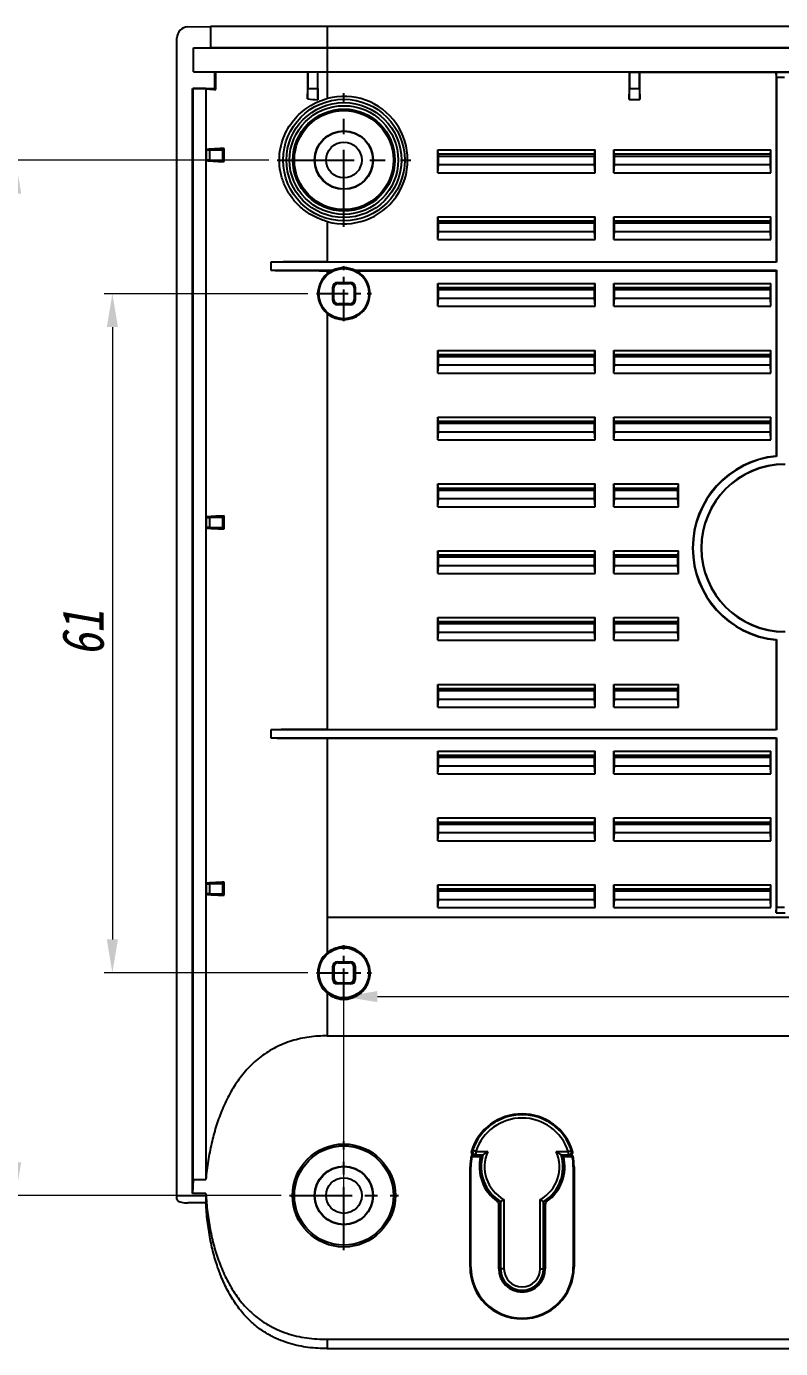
# Model space of a CAD drawing. Header units: millimetres. Extents: x 2099 to 2627, y -288 to 79.
# Drawn here: x 2195.1 to 2262.9, y -123.8 to -5.1 of the extents above; entities that cross this region are included whole.
import ezdxf

# ---------------------------------------------------------------- set-up
doc = ezdxf.new("R2010")
doc.units = ezdxf.units.MM
doc.linetypes.add('CENTER', pattern=[50.8, 31.75, -6.35, 6.35, -6.35])
doc.layers.add('06___PRT_ALL_SURFS', color=7, linetype='Continuous')
doc.layers.add('dim', color=82, linetype='Continuous', lineweight=9)
doc.styles.add('wuwei', font='SimSun.ttf', dxfattribs={"width": 0.8, "oblique": 10})
doc.dimstyles.new('wuwei', dxfattribs={"dimscale": 1.5, "dimtxt": 2.5, "dimasz": 1.5, "dimexe": 0.3, "dimexo": 0.3, "dimgap": 0.5, "dimtad": 1, "dimdsep": 46, "dimtxsty": 'wuwei', "dimcen": 0, "dimclrd": 42, "dimclre": 256, "dimclrt": 256, "dimazin": 2, "dimtfac": 1, "dimtofl": 0, "dimtmove": 0, "dimatfit": 3, "dimfxl": 1, "dimlwd": 5, "dimlwe": 5, "dimarcsym": 0})

# ---------------------------------------------------------------- blocks, each defined once
blk = doc.blocks.new('*D6')
at = {"layer": 'Defpoints', "color": 0}
for p in [(2221.16, -29.11), (2202.84, -90.11), (2221.16, -90.11)]:
    blk.add_point(p, dxfattribs=at)
at = {"layer": 'dim', "color": 82, "lineweight": 5, "true_color": 0x35c922}
for p, q in [((2220.41, -29.11), (2202.09, -29.11)), ((2220.41, -90.11), (2202.09, -90.11))]:
    blk.add_line(p, q, dxfattribs=at)
at = {"layer": 'dim', "color": 42, "lineweight": 5}
blk.add_line((2202.84, -32.11), (2202.84, -87.11), dxfattribs=at)
at = {"layer": 'dim', "color": 42}
for points in [[(2202.34, -32.11), (2203.34, -32.11), (2202.84, -29.11)], [(2202.34, -87.11), (2203.34, -87.11), (2202.84, -90.11)]]:
    blk.add_solid(points, dxfattribs=at)
at = {"layer": 'dim', "color": 82, "true_color": 0x4bd605, "insert": (2200.22, -59.61), "char_height": 3.75, "attachment_point": 5, "rotation": 90, "style": 'wuwei'}
blk.add_mtext('61', dxfattribs=at)
blk = doc.blocks.new('*D7')
at = {"layer": 'Defpoints', "color": 0}
for p in [(2194.15, -17.11), (2217.63, -17.11), (2218.74, -110.11)]:
    blk.add_point(p, dxfattribs=at)
at = {"layer": 'dim', "color": 82, "lineweight": 5, "true_color": 0x35c922}
for p, q in [((2216.88, -17.11), (2193.4, -17.11)), ((2217.99, -110.11), (2193.4, -110.11))]:
    blk.add_line(p, q, dxfattribs=at)
at = {"layer": 'dim', "color": 42, "lineweight": 5}
blk.add_line((2194.15, -107.11), (2194.15, -20.11), dxfattribs=at)
at = {"layer": 'dim', "color": 42}
for points in [[(2193.65, -20.11), (2194.65, -20.11), (2194.15, -17.11)], [(2193.65, -107.11), (2194.65, -107.11), (2194.15, -110.11)]]:
    blk.add_solid(points, dxfattribs=at)
at = {"layer": 'dim', "color": 82, "true_color": 0x4bd605, "insert": (2191.52, -60.33), "char_height": 3.75, "attachment_point": 5, "rotation": 90, "style": 'wuwei'}
blk.add_mtext('93', dxfattribs=at)
blk = doc.blocks.new('*D8')
at = {"layer": 'Defpoints', "color": 0}
for p in [(2333.64, -92.24), (2223.64, -115), (2333.64, -115)]:
    blk.add_point(p, dxfattribs=at)
at = {"layer": 'dim', "color": 82, "lineweight": 5, "true_color": 0x35c922}
for p, q in [((2223.64, -114.25), (2223.64, -91.49)), ((2333.64, -114.25), (2333.64, -91.49))]:
    blk.add_line(p, q, dxfattribs=at)
at = {"layer": 'dim', "color": 42, "lineweight": 5}
blk.add_line((2226.64, -92.24), (2330.64, -92.24), dxfattribs=at)
at = {"layer": 'dim', "color": 42}
for points in [[(2226.64, -91.74), (2226.64, -92.74), (2223.64, -92.24)], [(2330.64, -91.74), (2330.64, -92.74), (2333.64, -92.24)]]:
    blk.add_solid(points, dxfattribs=at)
at = {"layer": 'dim', "color": 82, "true_color": 0x4bd605, "insert": (2278.64, -89.61), "char_height": 3.75, "attachment_point": 5, "style": 'wuwei'}
blk.add_mtext('110', dxfattribs=at)

msp = doc.modelspace()

# ---------------------------------------------------------------- linework, layer by layer
at = {"color": 7, "linetype": 'Continuous'}
for p, q in [((2209.619, -5.141), (2211.64, -5.106)), ((2209.619, -5.141), (2209.626, -5.141)), ((2211.64, -5.106), (2211.64, -6.984)), ((2345.63, -5.106), (2211.64, -5.106)), ((2222.135, -5.106), (2222.135, -11.581)), ((2208.635, -110.446), (2208.635, -6.141)), ((2210.137, -7.023), (2211.64, -6.984)), ((2210.137, -9.173), (2210.137, -7.023)), ((2210.137, -7.023), (2347.133, -7.023)), ((2211.64, -6.984), (2345.63, -6.984)), ((2210.137, -9.173), (2347.133, -9.173)), ((2212.039, -9.223), (2210.137, -9.173)), ((2212.039, -10.673), (2212.039, -9.223)), ((2212.135, -10.77), (2212.135, -9.199)), ((2220.369, -9.199), (2212.135, -9.199)), ((2220.369, -9.199), (2220.369, -11.611)), ((2220.385, -9.223), (2220.369, -9.199)), ((2220.385, -9.223), (2220.385, -10.673)), ((2221.302, -9.199), (2221.285, -9.225)), ((2221.285, -10.673), (2221.285, -9.225)), ((2221.302, -11.693), (2221.302, -9.199)), ((2249.268, -9.199), (2221.302, -9.199)), ((2249.268, -9.199), (2249.268, -11.673)), ((2249.268, -9.199), (2249.285, -9.226)), ((2249.285, -9.226), (2249.285, -10.673)), ((2249.285, -9.226), (2250.185, -9.226)), ((2250.202, -9.199), (2250.185, -9.226)), ((2250.185, -10.673), (2250.185, -9.226)), ((2250.202, -11.673), (2250.202, -9.199)), ((2250.202, -9.199), (2278.168, -9.199)), ((2262.453, -9.199), (2262.453, -26.241)), ((2262.488, -9.699), (2262.453, -9.199)), ((2210.039, -109.933), (2210.039, -10.673)), ((2210.039, -10.673), (2210.089, -10.694)), ((2210.039, -10.673), (2212.039, -10.673)), ((2212.039, -10.673), (2212.135, -10.77)), ((2220.369, -11.611), (2220.385, -10.673)), ((2220.385, -10.673), (2221.285, -10.673)), ((2221.285, -10.673), (2221.302, -11.693)), ((2249.268, -11.673), (2249.285, -10.673)), ((2249.285, -10.673), (2250.185, -10.673)), ((2250.185, -10.673), (2250.202, -11.673)), ((2262.488, -9.699), (2262.488, -26.276)), ((2263.218, -9.699), (2262.488, -9.699)), ((2210.089, -108.655), (2210.089, -10.694)), ((2211.234, -10.694), (2210.089, -10.694)), ((2211.234, -10.694), (2211.234, -108.655)), ((2249.268, -11.673), (2250.202, -11.673)), ((2211.253, -16.201), (2211.253, -17.111)), ((2211.253, -16.201), (2211.556, -16.206)), ((2211.556, -16.206), (2211.556, -17.106)), ((2212.753, -16.206), (2211.556, -16.206)), ((2212.753, -16.206), (2212.889, -16.069)), ((2212.753, -17.106), (2212.753, -16.206)), ((2212.889, -17.242), (2212.889, -16.069)), ((2232.083, -18.241), (2232.083, -16.196)), ((2232.135, -16.742), (2232.083, -16.196)), ((2232.083, -16.196), (2246.187, -16.196)), ((2232.135, -16.56), (2246.135, -16.56)), ((2246.135, -16.742), (2246.187, -16.196)), ((2246.187, -18.241), (2246.187, -16.196)), ((2247.883, -18.241), (2247.883, -16.196)), ((2247.926, -16.651), (2247.883, -16.196)), ((2247.883, -16.196), (2261.987, -16.196)), ((2247.935, -16.56), (2261.935, -16.56)), ((2261.944, -16.651), (2261.987, -16.196)), ((2261.987, -18.241), (2261.987, -16.196)), ((2211.556, -17.106), (2211.253, -17.111)), ((2211.556, -17.106), (2212.753, -17.106)), ((2212.753, -17.106), (2212.889, -17.242)), ((2232.083, -18.241), (2232.135, -17.542)), ((2232.118, -16.742), (2246.152, -16.742)), ((2232.135, -17.542), (2232.135, -16.742)), ((2246.135, -17.542), (2232.135, -17.542)), ((2246.135, -17.542), (2246.135, -16.742)), ((2246.187, -18.241), (2246.135, -17.542)), ((2247.883, -18.241), (2247.935, -17.542)), ((2247.918, -16.742), (2247.926, -16.651)), ((2247.918, -16.742), (2261.952, -16.742)), ((2247.935, -17.542), (2247.935, -16.742)), ((2261.935, -17.542), (2247.935, -17.542)), ((2261.935, -17.542), (2261.935, -16.742)), ((2261.987, -18.241), (2261.935, -17.542)), ((2261.944, -16.651), (2261.952, -16.742)), ((2232.083, -18.241), (2246.187, -18.241)), ((2247.883, -18.241), (2261.987, -18.241)), ((2232.083, -24.241), (2232.083, -22.196)), ((2232.126, -22.651), (2232.083, -22.196)), ((2232.083, -22.196), (2246.187, -22.196)), ((2232.135, -22.56), (2246.135, -22.56)), ((2246.144, -22.651), (2246.187, -22.196)), ((2246.187, -24.241), (2246.187, -22.196)), ((2247.883, -24.241), (2247.883, -22.196)), ((2247.926, -22.651), (2247.883, -22.196)), ((2247.883, -22.196), (2261.987, -22.196)), ((2247.935, -22.56), (2261.935, -22.56)), ((2261.944, -22.651), (2261.987, -22.196)), ((2261.987, -24.241), (2261.987, -22.196)), ((2222.135, -22.631), (2222.135, -26.241)), ((2232.083, -24.241), (2232.135, -23.542)), ((2232.118, -22.742), (2232.126, -22.651)), ((2232.118, -22.742), (2246.152, -22.742)), ((2232.135, -23.542), (2232.135, -22.742)), ((2246.135, -23.542), (2232.135, -23.542)), ((2246.135, -23.542), (2246.135, -22.742)), ((2246.187, -24.241), (2246.135, -23.542)), ((2246.144, -22.651), (2246.152, -22.742)), ((2247.883, -24.241), (2247.935, -23.542)), ((2247.918, -22.742), (2247.926, -22.651)), ((2247.918, -22.742), (2261.952, -22.742)), ((2247.935, -23.542), (2247.935, -22.742)), ((2261.935, -23.542), (2247.935, -23.542)), ((2261.935, -23.542), (2261.935, -22.742)), ((2261.987, -24.241), (2261.935, -23.542)), ((2261.944, -22.651), (2261.952, -22.742)), ((2232.083, -24.241), (2246.187, -24.241)), ((2247.883, -24.241), (2261.987, -24.241)), ((2217.082, -26.276), (2217.082, -27.006)), ((2262.488, -26.276), (2217.082, -26.276)), ((2217.082, -27.006), (2222.648, -27.006)), ((2222.135, -26.241), (2262.453, -26.241)), ((2222.135, -27.041), (2222.135, -27.313)), ((2222.135, -27.041), (2222.539, -27.041)), ((2224.622, -27.006), (2262.488, -27.006)), ((2224.731, -27.041), (2262.453, -27.041)), ((2262.453, -26.241), (2262.488, -26.276)), ((2262.453, -27.041), (2262.488, -27.006)), ((2262.453, -27.041), (2262.453, -43.688)), ((2262.488, -27.006), (2262.488, -43.72)), ((2223.122, -28.193), (2223.035, -28.106)), ((2223.035, -28.106), (2224.235, -28.106)), ((2223.122, -28.193), (2224.148, -28.193)), ((2224.148, -28.193), (2224.235, -28.106)), ((2232.083, -30.241), (2232.083, -28.196)), ((2232.126, -28.651), (2232.083, -28.196)), ((2232.083, -28.196), (2246.187, -28.196)), ((2246.144, -28.651), (2246.187, -28.196)), ((2246.187, -30.241), (2246.187, -28.196)), ((2247.883, -30.241), (2247.883, -28.196)), ((2247.926, -28.651), (2247.883, -28.196)), ((2247.883, -28.196), (2261.987, -28.196)), ((2261.944, -28.651), (2261.987, -28.196)), ((2261.987, -30.241), (2261.987, -28.196)), ((2222.635, -29.706), (2222.635, -28.506)), ((2222.722, -28.593), (2222.635, -28.506)), ((2222.722, -29.619), (2222.635, -29.706)), ((2222.722, -29.619), (2222.722, -28.593)), ((2224.548, -28.593), (2224.635, -28.506)), ((2224.548, -28.593), (2224.548, -29.619)), ((2224.548, -29.619), (2224.635, -29.706)), ((2224.635, -28.506), (2224.635, -29.706)), ((2232.083, -30.241), (2232.135, -29.542)), ((2232.118, -28.742), (2232.126, -28.651)), ((2232.118, -28.742), (2246.152, -28.742)), ((2232.135, -28.56), (2246.135, -28.56)), ((2232.135, -29.542), (2232.135, -28.742)), ((2246.135, -29.542), (2232.135, -29.542)), ((2246.135, -29.542), (2246.135, -28.742)), ((2246.187, -30.241), (2246.135, -29.542)), ((2246.144, -28.651), (2246.152, -28.742)), ((2247.883, -30.241), (2247.935, -29.542)), ((2247.918, -28.742), (2247.926, -28.651)), ((2247.918, -28.742), (2261.952, -28.742)), ((2247.935, -28.56), (2261.935, -28.56)), ((2247.935, -29.542), (2247.935, -28.742)), ((2261.935, -29.542), (2247.935, -29.542)), ((2261.935, -29.542), (2261.935, -28.742)), ((2261.987, -30.241), (2261.935, -29.542)), ((2261.944, -28.651), (2261.952, -28.742)), ((2223.122, -30.019), (2223.035, -30.106)), ((2224.235, -30.106), (2223.035, -30.106)), ((2224.148, -30.019), (2223.122, -30.019)), ((2224.148, -30.019), (2224.235, -30.106)), ((2232.083, -30.241), (2246.187, -30.241)), ((2247.883, -30.241), (2261.987, -30.241)), ((2222.135, -30.898), (2222.135, -68.241)), ((2232.083, -36.241), (2232.083, -34.196)), ((2232.126, -34.651), (2232.083, -34.196)), ((2232.083, -34.196), (2246.187, -34.196)), ((2246.144, -34.651), (2246.187, -34.196)), ((2246.187, -36.241), (2246.187, -34.196)), ((2247.883, -36.241), (2247.883, -34.196)), ((2247.926, -34.651), (2247.883, -34.196)), ((2247.883, -34.196), (2261.987, -34.196)), ((2261.944, -34.651), (2261.987, -34.196)), ((2261.987, -36.241), (2261.987, -34.196)), ((2232.083, -36.241), (2232.135, -35.542)), ((2232.118, -34.742), (2232.126, -34.651)), ((2232.118, -34.742), (2246.152, -34.742)), ((2232.135, -34.56), (2246.135, -34.56)), ((2232.135, -35.542), (2232.135, -34.742)), ((2246.135, -35.542), (2232.135, -35.542)), ((2246.135, -35.542), (2246.135, -34.742)), ((2246.187, -36.241), (2246.135, -35.542)), ((2246.144, -34.651), (2246.152, -34.742)), ((2247.883, -36.241), (2247.935, -35.542)), ((2247.918, -34.742), (2247.926, -34.651)), ((2247.918, -34.742), (2261.952, -34.742)), ((2247.935, -34.56), (2261.935, -34.56)), ((2247.935, -35.542), (2247.935, -34.742)), ((2261.935, -35.542), (2247.935, -35.542)), ((2261.935, -35.542), (2261.935, -34.742)), ((2261.987, -36.241), (2261.935, -35.542)), ((2261.944, -34.651), (2261.952, -34.742)), ((2232.083, -36.241), (2246.187, -36.241)), ((2247.883, -36.241), (2261.987, -36.241)), ((2232.126, -40.651), (2232.083, -40.196)), ((2232.083, -42.241), (2232.083, -40.196)), ((2232.083, -40.196), (2246.187, -40.196)), ((2246.144, -40.651), (2246.187, -40.196)), ((2246.187, -42.241), (2246.187, -40.196)), ((2247.883, -42.241), (2247.883, -40.196)), ((2247.926, -40.651), (2247.883, -40.196)), ((2247.883, -40.196), (2261.987, -40.196)), ((2261.944, -40.651), (2261.987, -40.196)), ((2261.987, -42.241), (2261.987, -40.196)), ((2232.083, -42.241), (2232.135, -41.542)), ((2232.118, -40.742), (2232.126, -40.651)), ((2232.118, -40.742), (2246.152, -40.742)), ((2232.135, -40.56), (2246.135, -40.56)), ((2232.135, -41.542), (2232.135, -40.742)), ((2246.135, -41.542), (2232.135, -41.542)), ((2246.135, -41.542), (2246.135, -40.742)), ((2246.187, -42.241), (2246.135, -41.542)), ((2246.144, -40.651), (2246.152, -40.742)), ((2247.883, -42.241), (2247.935, -41.542)), ((2247.918, -40.742), (2247.926, -40.651)), ((2247.918, -40.742), (2261.952, -40.742)), ((2247.935, -40.56), (2261.935, -40.56)), ((2247.935, -41.542), (2247.935, -40.742)), ((2261.935, -41.542), (2247.935, -41.542)), ((2261.935, -41.542), (2261.935, -40.742)), ((2261.987, -42.241), (2261.935, -41.542)), ((2261.944, -40.651), (2261.952, -40.742)), ((2232.083, -42.241), (2246.187, -42.241)), ((2247.883, -42.241), (2261.987, -42.241)), ((2262.488, -43.72), (2262.453, -43.688)), ((2232.126, -46.651), (2232.083, -46.196)), ((2232.083, -48.241), (2232.083, -46.196)), ((2232.083, -46.196), (2246.187, -46.196)), ((2246.144, -46.651), (2246.187, -46.196)), ((2246.187, -48.241), (2246.187, -46.196)), ((2247.926, -46.651), (2247.883, -46.196)), ((2247.883, -48.241), (2247.883, -46.196)), ((2247.883, -46.196), (2253.687, -46.196)), ((2253.652, -46.56), (2253.687, -46.196)), ((2253.687, -48.241), (2253.687, -46.196)), ((2232.118, -46.742), (2232.126, -46.651)), ((2232.118, -46.742), (2246.152, -46.742)), ((2232.135, -46.56), (2246.135, -46.56)), ((2232.135, -47.542), (2232.135, -46.742)), ((2246.135, -47.542), (2246.135, -46.742)), ((2246.144, -46.651), (2246.152, -46.742)), ((2247.918, -46.742), (2247.926, -46.651)), ((2247.918, -46.742), (2253.652, -46.742)), ((2247.935, -46.56), (2253.635, -46.56)), ((2247.935, -47.542), (2247.935, -46.742)), ((2253.652, -46.742), (2253.635, -46.56)), ((2253.635, -47.542), (2253.635, -46.742)), ((2232.083, -48.241), (2232.135, -47.542)), ((2232.083, -48.241), (2246.187, -48.241)), ((2246.135, -47.542), (2232.135, -47.542)), ((2246.187, -48.241), (2246.135, -47.542)), ((2247.883, -48.241), (2247.935, -47.542)), ((2247.883, -48.241), (2253.687, -48.241)), ((2253.635, -47.542), (2247.935, -47.542)), ((2253.687, -48.241), (2253.635, -47.542)), ((2211.25, -49.201), (2211.25, -50.111)), ((2211.25, -49.201), (2211.553, -49.206)), ((2211.553, -49.206), (2211.553, -50.106)), ((2212.753, -49.206), (2211.553, -49.206)), ((2212.753, -49.206), (2212.889, -49.069)), ((2212.753, -50.106), (2212.753, -49.206)), ((2212.889, -50.242), (2212.889, -49.069)), ((2211.25, -50.111), (2211.238, -50.136)), ((2211.553, -50.106), (2211.25, -50.111)), ((2211.553, -50.106), (2212.753, -50.106)), ((2212.753, -50.106), (2212.889, -50.242)), ((2232.126, -52.651), (2232.083, -52.196)), ((2232.083, -54.241), (2232.083, -52.196)), ((2232.083, -52.196), (2246.187, -52.196)), ((2246.144, -52.651), (2246.187, -52.196)), ((2246.187, -54.241), (2246.187, -52.196)), ((2247.926, -52.651), (2247.883, -52.196)), ((2247.883, -54.241), (2247.883, -52.196)), ((2247.883, -52.196), (2253.687, -52.196)), ((2253.652, -52.56), (2253.687, -52.196)), ((2253.687, -54.241), (2253.687, -52.196)), ((2232.118, -52.742), (2232.126, -52.651)), ((2232.118, -52.742), (2246.152, -52.742)), ((2232.135, -52.56), (2246.135, -52.56)), ((2232.135, -53.542), (2232.135, -52.742)), ((2246.135, -53.542), (2246.135, -52.742)), ((2246.144, -52.651), (2246.152, -52.742)), ((2247.918, -52.742), (2247.926, -52.651)), ((2247.918, -52.742), (2253.652, -52.742)), ((2247.935, -52.56), (2253.635, -52.56)), ((2247.935, -53.542), (2247.935, -52.742)), ((2253.652, -52.742), (2253.635, -52.56)), ((2253.635, -53.542), (2253.635, -52.742)), ((2232.083, -54.241), (2232.135, -53.542)), ((2232.083, -54.241), (2246.187, -54.241)), ((2246.135, -53.542), (2232.135, -53.542)), ((2246.187, -54.241), (2246.135, -53.542)), ((2247.883, -54.241), (2247.935, -53.542)), ((2247.883, -54.241), (2253.687, -54.241)), ((2253.635, -53.542), (2247.935, -53.542)), ((2253.687, -54.241), (2253.635, -53.542)), ((2232.126, -58.651), (2232.083, -58.196)), ((2232.083, -60.241), (2232.083, -58.196)), ((2232.083, -58.196), (2246.187, -58.196)), ((2232.118, -58.742), (2232.126, -58.651)), ((2232.118, -58.742), (2246.152, -58.742)), ((2232.135, -58.56), (2246.135, -58.56)), ((2232.135, -59.542), (2232.135, -58.742)), ((2246.135, -59.542), (2246.135, -58.742)), ((2246.144, -58.651), (2246.187, -58.196)), ((2246.144, -58.651), (2246.152, -58.742)), ((2246.187, -60.241), (2246.187, -58.196)), ((2247.926, -58.651), (2247.883, -58.196)), ((2247.883, -60.241), (2247.883, -58.196)), ((2247.883, -58.196), (2253.687, -58.196)), ((2247.918, -58.742), (2247.926, -58.651)), ((2247.918, -58.742), (2253.652, -58.742)), ((2247.935, -58.56), (2253.635, -58.56)), ((2247.935, -59.542), (2247.935, -58.742)), ((2253.652, -58.742), (2253.635, -58.56)), ((2253.635, -59.542), (2253.635, -58.742)), ((2253.652, -58.56), (2253.687, -58.196)), ((2253.687, -60.241), (2253.687, -58.196)), ((2232.083, -60.241), (2232.135, -59.542)), ((2232.083, -60.241), (2246.187, -60.241)), ((2246.135, -59.542), (2232.135, -59.542)), ((2246.187, -60.241), (2246.135, -59.542)), ((2247.883, -60.241), (2247.935, -59.542)), ((2247.883, -60.241), (2253.687, -60.241)), ((2253.635, -59.542), (2247.935, -59.542)), ((2253.687, -60.241), (2253.635, -59.542)), ((2262.488, -60.179), (2262.453, -60.211)), ((2262.453, -60.211), (2262.453, -68.241)), ((2262.488, -60.179), (2262.488, -68.276)), ((2232.126, -64.651), (2232.083, -64.196)), ((2232.083, -66.241), (2232.083, -64.196)), ((2232.083, -64.196), (2246.187, -64.196)), ((2232.118, -64.742), (2232.126, -64.651)), ((2232.118, -64.742), (2246.152, -64.742)), ((2232.135, -64.56), (2246.135, -64.56)), ((2232.135, -65.542), (2232.135, -64.742)), ((2246.135, -65.542), (2246.135, -64.742)), ((2246.144, -64.651), (2246.187, -64.196)), ((2246.144, -64.651), (2246.152, -64.742)), ((2246.187, -66.241), (2246.187, -64.196)), ((2247.926, -64.651), (2247.883, -64.196)), ((2247.883, -66.241), (2247.883, -64.196)), ((2247.883, -64.196), (2253.687, -64.196)), ((2247.918, -64.742), (2247.926, -64.651)), ((2247.918, -64.742), (2253.652, -64.742)), ((2247.935, -64.56), (2253.635, -64.56)), ((2247.935, -65.542), (2247.935, -64.742)), ((2253.652, -64.742), (2253.635, -64.56)), ((2253.635, -65.542), (2253.635, -64.742)), ((2253.652, -64.56), (2253.687, -64.196)), ((2253.687, -66.241), (2253.687, -64.196)), ((2232.083, -66.241), (2232.135, -65.542)), ((2232.083, -66.241), (2246.187, -66.241)), ((2246.135, -65.542), (2232.135, -65.542)), ((2246.187, -66.241), (2246.135, -65.542)), ((2247.883, -66.241), (2247.935, -65.542)), ((2247.883, -66.241), (2253.687, -66.241)), ((2253.635, -65.542), (2247.935, -65.542)), ((2253.687, -66.241), (2253.635, -65.542)), ((2217.082, -68.276), (2217.082, -69.006)), ((2262.488, -68.276), (2217.082, -68.276)), ((2222.135, -68.241), (2262.453, -68.241)), ((2262.453, -68.241), (2262.488, -68.276)), ((2217.082, -69.006), (2262.488, -69.006)), ((2222.135, -69.041), (2222.135, -85.106)), ((2222.135, -69.041), (2262.453, -69.041)), ((2262.453, -69.041), (2262.488, -69.006)), ((2262.453, -69.041), (2262.453, -84.711)), ((2262.488, -69.006), (2262.488, -84.211)), ((2232.126, -70.651), (2232.083, -70.196)), ((2232.083, -72.241), (2232.083, -70.196)), ((2232.083, -70.196), (2246.187, -70.196)), ((2232.118, -70.742), (2232.126, -70.651)), ((2232.118, -70.742), (2246.152, -70.742)), ((2232.135, -70.56), (2246.135, -70.56)), ((2232.135, -71.542), (2232.135, -70.742)), ((2246.135, -71.542), (2246.135, -70.742)), ((2246.144, -70.651), (2246.187, -70.196)), ((2246.144, -70.651), (2246.152, -70.742)), ((2246.187, -72.241), (2246.187, -70.196)), ((2247.926, -70.651), (2247.883, -70.196)), ((2247.883, -72.241), (2247.883, -70.196)), ((2247.883, -70.196), (2261.987, -70.196)), ((2247.918, -70.742), (2247.926, -70.651)), ((2247.918, -70.742), (2261.952, -70.742)), ((2247.935, -70.56), (2261.935, -70.56)), ((2247.935, -71.542), (2247.935, -70.742)), ((2261.935, -71.542), (2261.935, -70.742)), ((2261.944, -70.651), (2261.987, -70.196)), ((2261.944, -70.651), (2261.952, -70.742)), ((2261.987, -72.241), (2261.987, -70.196)), ((2232.083, -72.241), (2232.135, -71.542)), ((2232.083, -72.241), (2246.187, -72.241)), ((2246.135, -71.542), (2232.135, -71.542)), ((2246.187, -72.241), (2246.135, -71.542)), ((2247.883, -72.241), (2247.935, -71.542)), ((2247.883, -72.241), (2261.987, -72.241)), ((2261.935, -71.542), (2247.935, -71.542)), ((2261.987, -72.241), (2261.935, -71.542)), ((2232.126, -76.651), (2232.083, -76.196)), ((2232.083, -78.241), (2232.083, -76.196)), ((2232.083, -76.196), (2246.187, -76.196)), ((2232.118, -76.742), (2232.126, -76.651)), ((2232.118, -76.742), (2246.152, -76.742)), ((2232.135, -76.56), (2246.135, -76.56)), ((2232.135, -77.542), (2232.135, -76.742)), ((2246.135, -77.542), (2246.135, -76.742)), ((2246.144, -76.651), (2246.187, -76.196)), ((2246.144, -76.651), (2246.152, -76.742)), ((2246.187, -78.241), (2246.187, -76.196)), ((2247.926, -76.651), (2247.883, -76.196)), ((2247.883, -78.241), (2247.883, -76.196)), ((2247.883, -76.196), (2261.987, -76.196)), ((2247.918, -76.742), (2247.926, -76.651)), ((2247.918, -76.742), (2261.952, -76.742)), ((2247.935, -76.56), (2261.935, -76.56)), ((2247.935, -77.542), (2247.935, -76.742)), ((2261.935, -77.542), (2261.935, -76.742)), ((2261.944, -76.651), (2261.987, -76.196)), ((2261.944, -76.651), (2261.952, -76.742)), ((2261.987, -78.241), (2261.987, -76.196)), ((2232.083, -78.241), (2232.135, -77.542)), ((2232.083, -78.241), (2246.187, -78.241)), ((2246.135, -77.542), (2232.135, -77.542)), ((2246.187, -78.241), (2246.135, -77.542)), ((2247.883, -78.241), (2247.935, -77.542)), ((2247.883, -78.241), (2261.987, -78.241)), ((2261.935, -77.542), (2247.935, -77.542)), ((2261.987, -78.241), (2261.935, -77.542)), ((2211.25, -83.011), (2211.238, -83.036)), ((2211.25, -82.101), (2211.25, -83.011)), ((2211.25, -82.101), (2211.553, -82.106)), ((2211.553, -83.006), (2211.25, -83.011)), ((2211.553, -82.106), (2211.553, -83.006)), ((2212.753, -82.106), (2211.553, -82.106)), ((2211.553, -83.006), (2212.753, -83.006)), ((2212.753, -82.106), (2212.889, -81.969)), ((2212.753, -83.006), (2212.753, -82.106)), ((2212.753, -83.006), (2212.889, -83.142)), ((2212.889, -83.142), (2212.889, -81.969)), ((2232.126, -82.651), (2232.083, -82.196)), ((2232.083, -84.241), (2232.083, -82.196)), ((2232.083, -82.196), (2246.187, -82.196)), ((2232.118, -82.742), (2232.126, -82.651)), ((2232.118, -82.742), (2246.152, -82.742)), ((2232.135, -82.56), (2246.135, -82.56)), ((2232.135, -83.542), (2232.135, -82.742)), ((2246.135, -83.542), (2246.135, -82.742)), ((2246.144, -82.651), (2246.187, -82.196)), ((2246.144, -82.651), (2246.152, -82.742)), ((2246.187, -84.241), (2246.187, -82.196)), ((2247.926, -82.651), (2247.883, -82.196)), ((2247.883, -84.241), (2247.883, -82.196)), ((2247.883, -82.196), (2261.987, -82.196)), ((2247.918, -82.742), (2247.926, -82.651)), ((2247.918, -82.742), (2261.952, -82.742)), ((2247.935, -82.56), (2261.935, -82.56)), ((2247.935, -83.542), (2247.935, -82.742)), ((2261.935, -83.542), (2261.935, -82.742)), ((2261.944, -82.651), (2261.987, -82.196)), ((2261.944, -82.651), (2261.952, -82.742)), ((2261.987, -84.241), (2261.987, -82.196)), ((2232.083, -84.241), (2232.135, -83.542)), ((2232.083, -84.241), (2246.187, -84.241)), ((2246.135, -83.542), (2232.135, -83.542)), ((2246.187, -84.241), (2246.135, -83.542)), ((2247.883, -84.241), (2247.935, -83.542)), ((2247.883, -84.241), (2261.987, -84.241)), ((2261.935, -83.542), (2247.935, -83.542)), ((2261.987, -84.241), (2261.935, -83.542)), ((2262.453, -84.711), (2262.488, -84.211)), ((2262.488, -84.211), (2263.218, -84.211)), ((2262.453, -84.711), (2263.253, -84.711)), ((2222.635, -90.706), (2222.635, -89.506)), ((2222.735, -89.606), (2222.635, -89.506)), ((2223.133, -89.204), (2223.035, -89.106)), ((2223.035, -89.106), (2224.235, -89.106)), ((2223.133, -89.204), (2224.137, -89.204)), ((2224.137, -89.204), (2224.235, -89.106)), ((2224.535, -89.606), (2224.635, -89.506)), ((2224.635, -89.506), (2224.635, -90.706)), ((2222.742, -90.599), (2222.635, -90.706)), ((2223.145, -90.996), (2223.035, -91.106)), ((2224.235, -91.106), (2223.035, -91.106)), ((2223.145, -90.996), (2224.125, -90.996)), ((2224.125, -90.996), (2224.235, -91.106)), ((2224.528, -90.599), (2224.635, -90.706)), ((2222.135, -95.765), (2335.136, -95.765)), ((2235.379, -106.519), (2235.074, -106.519)), ((2235.13, -106.589), (2235.913, -106.589)), ((2235.484, -106.142), (2235.2, -106.048)), ((2235.484, -106.142), (2235.484, -106.442)), ((2235.484, -106.142), (2236.556, -106.142)), ((2235.484, -106.442), (2236.124, -106.442)), ((2236.081, -106.474), (2236.034, -106.474)), ((2242.714, -106.142), (2243.786, -106.142)), ((2243.146, -106.442), (2243.786, -106.442)), ((2243.236, -106.474), (2243.189, -106.474)), ((2243.357, -106.589), (2244.14, -106.589)), ((2243.786, -106.142), (2244.07, -106.048)), ((2243.786, -106.142), (2243.786, -106.442)), ((2243.891, -106.519), (2244.197, -106.519)), ((2234.965, -116.519), (2234.965, -107.519)), ((2235.035, -107.519), (2234.965, -107.519)), ((2235.035, -116.519), (2235.035, -107.519)), ((2244.235, -107.519), (2244.305, -107.519)), ((2244.235, -107.519), (2244.235, -116.519)), ((2244.305, -107.519), (2244.305, -116.519)), ((2210.089, -108.655), (2210.039, -109.933)), ((2210.089, -108.655), (2211.234, -108.655)), ((2208.635, -110.106), (2211.239, -110.106)), ((2211.239, -109.933), (2210.039, -109.933)), ((2211.239, -109.933), (2211.239, -110.775)), ((2211.239, -110.775), (2209.621, -110.775)), ((2237.549, -116.691), (2237.549, -110.898)), ((2237.68, -110.666), (2237.68, -116.691)), ((2237.712, -110.648), (2237.712, -116.691)), ((2238.012, -110.476), (2238.012, -116.691)), ((2241.258, -116.691), (2241.258, -110.476)), ((2241.558, -116.691), (2241.558, -110.648)), ((2241.59, -116.691), (2241.59, -110.666)), ((2241.721, -110.898), (2241.721, -116.691)), ((2235.035, -116.519), (2234.965, -116.519)), ((2238.012, -116.691), (2237.68, -116.691)), ((2241.258, -116.691), (2241.558, -116.691)), ((2244.235, -116.519), (2244.305, -116.519)), ((2222.135, -123.014), (2222.135, -123.85)), ((2222.135, -123.014), (2335.135, -123.014)), ((2222.135, -123.85), (2335.135, -123.85))]:
    msp.add_line(p, q, dxfattribs=at)
at = {"color": 1, "linetype": 'CENTER', "ltscale": 0.218355}
for p, q in [((2223.635, -23.111), (2223.635, -11.101)), ((2217.63, -17.106), (2229.64, -17.106))]:
    msp.add_line(p, q, dxfattribs=at)
at = {"color": 1, "linetype": 'CENTER', "ltscale": 0.09}
for p, q in [((2223.635, -31.581), (2223.635, -26.631)), ((2221.16, -29.106), (2226.11, -29.106)), ((2223.635, -92.581), (2223.635, -87.631)), ((2221.16, -90.106), (2226.11, -90.106))]:
    msp.add_line(p, q, dxfattribs=at)
at = {"color": 1, "linetype": 'CENTER', "ltscale": 0.178018}
for p, q in [((2223.635, -115.001), (2223.635, -105.21)), ((2218.74, -110.106), (2228.531, -110.106))]:
    msp.add_line(p, q, dxfattribs=at)
at = {"color": 7, "linetype": 'Continuous'}
for centre, radius in [((2223.635, -17.106), 5.459), ((2223.635, -17.106), 5.161), ((2223.635, -17.106), 4.881), ((2223.635, -17.106), 4.581), ((2223.635, -17.106), 4.45), ((2223.635, -17.106), 2.628), ((2223.635, -17.106), 2.6), ((2223.635, -17.106), 1.6), ((2223.635, -29.106), 2.25), ((2223.635, -90.106), 2.25), ((2223.635, -110.106), 4.625), ((2223.635, -110.106), 4.45), ((2223.635, -110.106), 2.628), ((2223.635, -110.106), 2.6), ((2223.635, -110.106), 1.6)]:
    msp.add_circle(centre, radius, dxfattribs=at)
for centre, radius, start, end in [((2209.636, -6.142), 1.001, 90.95391, 179.95778), ((2222.035, 1.989), 13.702, 263.01943, 266.93586), ((2223.635, -17.106), 5.725, 254.81052, 105.18948), ((2223.635, -29.106), 2.337, 117.9573, 62.0427), ((2223.635, -29.106), 2.32, 64.82283, 115.17717), ((2263.253, -51.949), 8.3, 95.53107, 264.46893), ((2263.253, -51.949), 8.265, 95.31134, 264.68866), ((2263.253, -51.949), 7.535, 90.26554, 269.73446), ((2263.253, -51.949), 7.5, 90, 270), ((2223.641, -90.123), 2.36, 129.56767, 230.23234), ((2239.635, -107.519), 4.75, 16.98263, 163.01737), ((2239.635, -107.519), 4.673, 18.35414, 161.64586), ((2239.635, -107.519), 4.373, 18.35414, 161.64586), ((2239.635, -107.519), 4.67, 167.63492, 180), ((2239.635, -107.519), 4.6, 168.33387, 180), ((2246.538, -97.296), 14.714, 218.81656, 219.16647), ((2235.379, -106.219), 0.3, 162.98881, 270.02856), ((2242.333, -115.307), 11.688, 127.60825, 128.27815), ((2235.485, -106.142), 0.3, 161.77292, 269.87294), ((2241.89, -115.315), 10.944, 125.82497, 126.50978), ((2239.635, -107.519), 3.836, 165.96851, 234.76596), ((2239.635, -107.519), 3.705, 163.60912, 238.15557), ((2239.635, -107.519), 3.673, 162.94508, 238.43097), ((2241.585, -113.83), 9.187, 126.4728, 126.80505), ((2241.199, -113.296), 8.529, 122.985, 126.51907), ((2239.635, -107.519), 3.373, 155.90533, 241.23798), ((2239.635, -107.519), 3.373, 298.76202, 24.09467), ((2239.635, -107.519), 3.673, 301.56903, 17.05492), ((2239.635, -107.519), 3.705, 301.84443, 16.39088), ((2239.635, -107.519), 3.836, 305.23404, 14.03149), ((2238.071, -113.296), 8.529, 53.48093, 57.015), ((2237.685, -113.83), 9.187, 53.19495, 53.5272), ((2243.785, -106.142), 0.3, 270.12706, 18.22709), ((2237.38, -115.315), 10.944, 53.49022, 54.17503), ((2243.891, -106.219), 0.3, 269.97145, 17.01118), ((2236.937, -115.307), 11.688, 51.72185, 52.39175), ((2232.732, -97.296), 14.714, 320.83353, 321.18344), ((2239.635, -107.519), 4.6, 0, 11.66613), ((2239.635, -107.519), 4.67, 0, 12.36508), ((2236.467, -108.563), 25.265, 183.10801, 186.90543), ((2231.62, -108.869), 20.418, 183.47403, 187.69017), ((2230.314, -97.419), 15.158, 299.07768, 299.21528), ((2230.832, -98.337), 14.104, 299.19911, 300.60415), ((2248.438, -98.337), 14.104, 239.39585, 240.80089), ((2248.956, -97.419), 15.158, 240.78472, 240.92232), ((2239.635, -116.519), 4.67, 180, 0), ((2239.635, -116.519), 4.6, 180, 0), ((2239.635, -116.691), 2.086, 180, 0), ((2239.635, -116.691), 1.955, 180, 0), ((2239.635, -116.691), 1.923, 180, 0), ((2239.635, -116.691), 1.623, 180, 0)]:
    msp.add_arc(centre, radius, start, end, dxfattribs=at)
for centre, major_axis, ratio, start_param, end_param in [((2223.635, -31.351), (0, 4.491), 0.8661133, 0.2565014, 0.2855445), ((2223.635, -31.351), (0, 4.491), 0.8661133, -0.2855445, -0.2565014), ((2223.035, -28.506), (0.283, -0.283), 0.9996955, 2.3563468, 3.9268385), ((2223.122, -28.593), (0.283, -0.283), 0.9996955, 2.3563468, 3.9268385), ((2224.148, -28.593), (-0.283, -0.283), 0.9996955, 2.3563468, 3.9268385), ((2224.235, -28.506), (0.283, 0.283), 0.9996955, -0.7852459, 0.7852459), ((2223.122, -29.618), (0.283, 0.283), 0.9996955, 2.3563468, 3.9268385), ((2224.148, -29.618), (-0.283, 0.283), 0.9996955, 2.3563468, 3.9268385), ((2223.035, -29.706), (0.283, 0.283), 0.9996955, 2.3563468, 3.9268385), ((2224.235, -29.706), (0.283, -0.283), 0.9996955, -0.7852459, 0.7852459), ((2223.035, -89.506), (0.283, -0.283), 0.9996955, 2.3563468, 3.9268385), ((2222.964, -85.106), (0, 13.861), 0.0174551, -4.3817235, -4.3049199), ((2224.235, -89.506), (0.283, 0.283), 0.9996955, -0.7852459, 0.7852459), ((2224.306, -85.106), (0, 13.861), 0.0174551, -1.9782654, -1.9014618), ((2223.035, -90.706), (0.283, 0.283), 0.9996955, 2.3563468, 3.9268385), ((2224.235, -90.706), (0.283, -0.283), 0.9996955, -0.7852459, 0.7852459), ((2239.635, -115.287), (0, 10.358), 0.661589, 6.8364977, 6.8573184), ((2239.635, -115.287), (0, 10.358), 0.661589, -0.5741331, -0.5533124)]:
    msp.add_ellipse(centre, major_axis=major_axis, ratio=ratio, start_param=start_param, end_param=end_param, dxfattribs=at)
for points, start_tangent, end_tangent in [([(2212.135, -9.199), (2212.105, -9.211), (2212.073, -9.219), (2212.039, -9.223)], (-0.9088275, -0.4171722), (-0.9980666, -0.0621537)), ([(2221.285, -9.225), (2220.982, -9.224), (2220.682, -9.224), (2220.385, -9.223)], (-0.9999989, 0.0014756), (-0.9999947, 0.003265)), ([(2211.234, -10.694), (2211.444, -10.721), (2211.745, -10.746), (2212.135, -10.77)], (0.9859253, -0.1671865), (0.9986916, -0.051138)), ([(2217.838, -17.106), (2217.938, -16.054), (2218.208, -15.105), (2218.614, -14.26), (2219.137, -13.512), (2219.762, -12.864), (2220.482, -12.317), (2221.279, -11.885), (2222.135, -11.581)], (0, 1), (0.9650646, 0.262012)), ([(2212.889, -16.069), (2212.156, -16.1), (2211.608, -16.134), (2211.253, -16.173)], (-0.9994215, -0.0340097), (-0.9876731, -0.1565305)), ([(2211.253, -17.139), (2211.608, -17.177), (2212.156, -17.212), (2212.889, -17.242)], (0.9876731, -0.1565305), (0.9994215, -0.0340097)), ([(2222.135, -22.631), (2221.042, -22.214), (2220.145, -21.661), (2219.384, -20.98), (2218.737, -20.152), (2218.245, -19.201), (2217.939, -18.166), (2217.838, -17.106)], (-0.9650646, 0.262012), (0, 1)), ([(2222.135, -26.241), (2220.244, -26.245), (2218.553, -26.257), (2217.082, -26.276)], (-1, 0), (-0.9998682, -0.0162374)), ([(2217.082, -27.006), (2218.553, -27.025), (2220.244, -27.037), (2222.135, -27.041)], (0.9998682, -0.0162374), (1, 0)), ([(2212.889, -49.069), (2212.143, -49.1), (2211.59, -49.136), (2211.238, -49.175)], (-0.9994215, -0.0340097), (-0.9863002, -0.1649604)), ([(2211.238, -50.136), (2211.59, -50.176), (2212.143, -50.211), (2212.889, -50.242)], (0.9863002, -0.1649604), (0.9994215, -0.0340097)), ([(2222.135, -68.241), (2220.244, -68.245), (2218.553, -68.257), (2217.082, -68.276)], (-1, 0), (-0.9998682, -0.0162374)), ([(2217.082, -69.006), (2218.553, -69.025), (2220.244, -69.037), (2222.135, -69.041)], (0.9998682, -0.0162374), (1, 0)), ([(2212.889, -81.969), (2212.143, -82), (2211.59, -82.036), (2211.238, -82.075)], (-0.9994215, -0.0340097), (-0.9863002, -0.1649604)), ([(2211.238, -83.036), (2211.59, -83.076), (2212.143, -83.111), (2212.889, -83.142)], (0.9863002, -0.1649604), (0.9994215, -0.0340097)), ([(2222.135, -85.106), (2222.135, -86.18), (2222.135, -87.247), (2222.138, -88.302)], (0, -1), (0, -1)), ([(2225.989, -90.106), (2225.945, -89.669), (2225.812, -89.225), (2225.591, -88.81), (2225.303, -88.458), (2224.971, -88.181), (2224.605, -87.974), (2224.212, -87.836), (2223.797, -87.77), (2223.359, -87.78), (2222.916, -87.877), (2222.5, -88.056), (2222.138, -88.302)], (-0.0067508, 0.9999772), (-0.7712916, -0.6364819)), ([(2222.132, -91.937), (2222.475, -92.174), (2222.874, -92.353), (2223.308, -92.457), (2223.746, -92.478), (2224.163, -92.42), (2224.562, -92.289), (2224.937, -92.086), (2225.278, -91.811), (2225.575, -91.456), (2225.806, -91.032), (2225.946, -90.569), (2225.989, -90.106)], (0.768894, -0.6393762), (-0.0067508, 0.9999772)), ([(2223.133, -89.204), (2222.983, -89.233), (2222.854, -89.319), (2222.766, -89.45), (2222.735, -89.606)], (-1, 0), (0.0059917, -0.999982)), ([(2224.535, -89.606), (2224.504, -89.451), (2224.417, -89.32), (2224.287, -89.233), (2224.137, -89.204)], (0.0059917, 0.999982), (-1, 0)), ([(2222.742, -90.599), (2222.775, -90.754), (2222.865, -90.883), (2222.996, -90.967), (2223.145, -90.996)], (0.0075338, -0.9999716), (1, 0)), ([(2224.125, -90.996), (2224.274, -90.967), (2224.404, -90.883), (2224.495, -90.754), (2224.528, -90.599)], (1, 0), (0.0075338, 0.9999716)), ([(2222.132, -91.937), (2222.135, -93.338), (2222.135, -94.621), (2222.135, -95.765)], (0, -1), (0, -1)), ([(2222.135, -95.765), (2220.508, -95.874), (2218.954, -96.217), (2217.503, -96.807), (2216.195, -97.624), (2215.057, -98.646), (2214.096, -99.835), (2213.298, -101.142), (2212.653, -102.521), (2212.143, -103.946), (2211.747, -105.423), (2211.447, -106.981), (2211.234, -108.655)], (-1, 0), (-0.0958857, -0.9953924)), ([(2208.635, -110.446), (2208.685, -110.55), (2208.827, -110.641), (2209.046, -110.713), (2209.319, -110.759), (2209.621, -110.775)], (0.0000131, -1), (1, 0.0000003)), ([(2222.135, -123.85), (2221.287, -123.825), (2220.438, -123.746), (2219.601, -123.606), (2218.786, -123.402), (2217.978, -123.122), (2217.145, -122.739), (2216.268, -122.211), (2215.349, -121.482), (2214.45, -120.536), (2213.652, -119.43), (2212.977, -118.209), (2212.42, -116.891), (2211.973, -115.485), (2211.628, -113.996), (2211.384, -112.426), (2211.239, -110.775)], (-1, 0), (-0.0551018, 0.9984807)), ([(2211.385, -111.601), (2211.624, -113.138), (2211.975, -114.659), (2212.449, -116.133), (2213.057, -117.535), (2213.81, -118.839), (2214.716, -120.008), (2215.719, -120.963), (2216.709, -121.659), (2217.636, -122.141), (2218.516, -122.482), (2219.392, -122.724), (2220.294, -122.89), (2221.215, -122.984), (2222.135, -123.014)], (0.1207869, -0.9926785), (1, 0)), ([(2237.515, -110.759), (2237.422, -110.653)], (-0.4609245, 0.8874394), (-0.8168023, 0.5769177)), ([(2237.549, -110.898), (2237.515, -110.759)], (0, 1), (-0.4609245, 0.8874394)), ([(2241.755, -110.76), (2241.721, -110.898)], (-0.4589469, -0.8884637), (0, -1)), ([(2241.848, -110.653), (2241.755, -110.76)], (-0.8168023, -0.5769177), (-0.4589469, -0.8884637))]:
    msp.add_spline(points, degree=3, dxfattribs=dict(at, start_tangent=start_tangent, end_tangent=end_tangent))
at = {"layer": '06___PRT_ALL_SURFS', "color": 7, "linetype": 'Continuous'}
msp.add_line((2222.135, -85.106), (2335.135, -85.106), dxfattribs=at)

# ---------------------------------------------------------------- dimensions: what is measured, and where the dimension line sits
at = {"layer": 'dim'}
for base, p1, p2, picture, middle in [((2194.148, -17.106), (2218.74, -110.106), (2217.63, -17.106), '*D7', (2194.148, -60.327)), ((2202.84, -90.106), (2221.16, -29.106), (2221.16, -90.106), '*D6', (2202.84, -59.606))]:
    dim = msp.add_linear_dim(base=base, p1=p1, p2=p2, angle=90, dimstyle='wuwei', override={"dimasz": 2, "dimexe": 0.49975, "dimexo": 0.49975, "dimgap": 0.49975}, dxfattribs=at)
    dim.commit()
    dim.dimension.update_dxf_attribs({"geometry": picture, "text_midpoint": middle, "dimtype": 160})
dim = msp.add_linear_dim(base=(2333.635, -92.238), p1=(2223.635, -115.001), p2=(2333.635, -115.001), dimstyle='wuwei', override={"dimasz": 2, "dimexe": 0.49975, "dimexo": 0.49975, "dimgap": 0.49975}, dxfattribs=at)
dim.commit()
dim.dimension.update_dxf_attribs({"geometry": '*D8', "text_midpoint": (2278.635, -92.238), "dimtype": 160})

doc.saveas('drawing.dxf')
